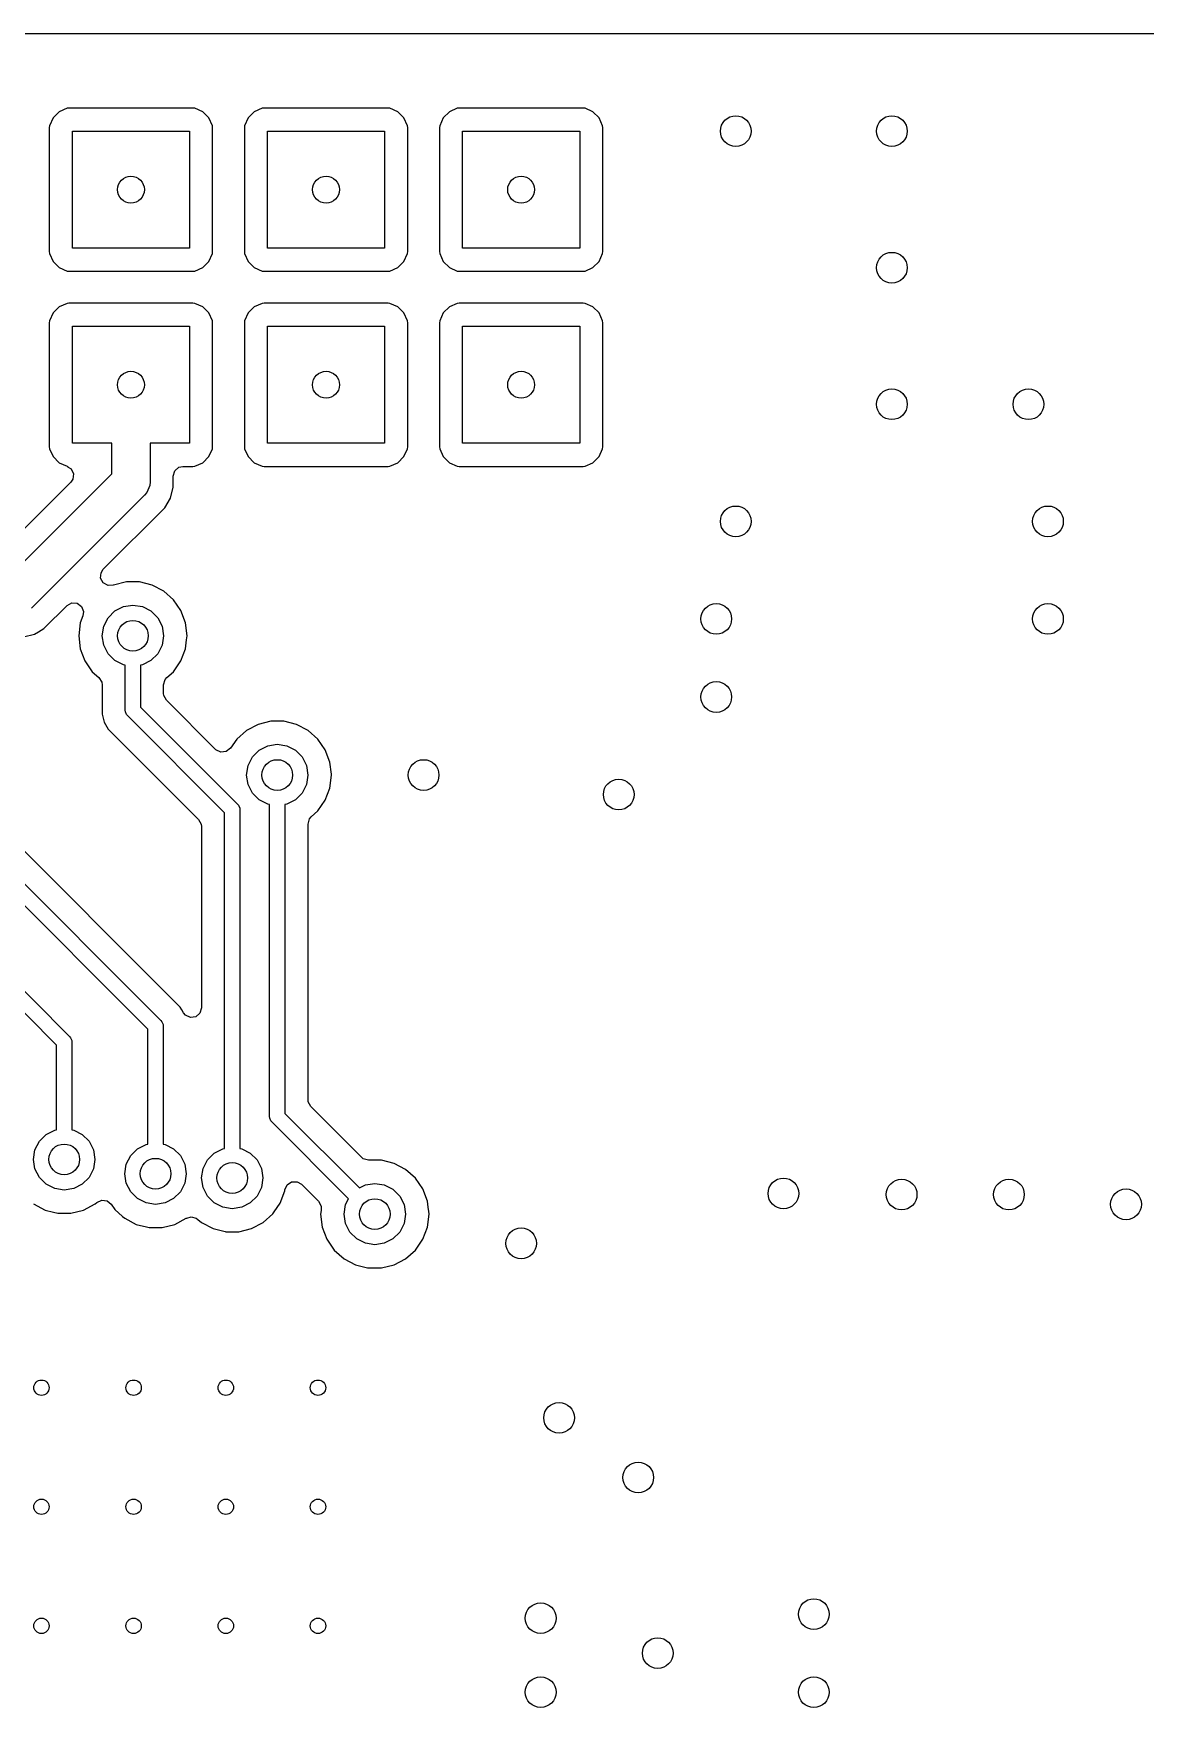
# Model space of a CAD drawing. Extents: x 4.84 to 7.21, y -4.81 to -3.25.
# Drawn here: x 5.826 to 6.396, y -4.106 to -3.248 of the extents above; entities that cross this region are included whole.
import ezdxf

# ---------------------------------------------------------------- set-up
doc = ezdxf.new("R2010")
doc.units = 0
doc.header["$MEASUREMENT"] = 0
doc.layers.add('BLACK', color=7, linetype='CONTINUOUS')

msp = doc.modelspace()

# ---------------------------------------------------------------- linework, layer by layer
at = {"layer": 'BLACK', "linetype": 'CONTINUOUS'}
for p, q in [((4.85139, -3.24803), (7.2037, -3.24803)), ((5.83614, -3.29126), (5.83435, -3.2953)), ((5.83926, -3.28813), (5.83614, -3.29126)), ((5.83614, -3.29126), (5.83614, -3.29126)), ((5.84331, -3.28634), (5.83926, -3.28813)), ((5.8443, -3.28623), (5.84331, -3.28634)), ((5.84331, -3.28634), (5.84331, -3.28634)), ((5.90783, -3.28623), (5.8443, -3.28623)), ((5.8443, -3.28623), (5.8443, -3.28623)), ((5.90882, -3.28634), (5.90783, -3.28623)), ((5.91287, -3.28813), (5.90882, -3.28634)), ((5.90882, -3.28634), (5.90882, -3.28634)), ((5.91599, -3.29126), (5.91287, -3.28813)), ((5.91287, -3.28813), (5.91287, -3.28813)), ((5.91778, -3.2953), (5.91599, -3.29126)), ((5.91599, -3.29126), (5.91599, -3.29126)), ((5.93614, -3.29126), (5.93435, -3.2953)), ((5.93926, -3.28813), (5.93614, -3.29126)), ((5.93614, -3.29126), (5.93614, -3.29126)), ((5.94331, -3.28634), (5.93926, -3.28813)), ((5.9443, -3.28623), (5.94331, -3.28634)), ((5.94331, -3.28634), (5.94331, -3.28634)), ((6.00783, -3.28623), (5.9443, -3.28623)), ((5.9443, -3.28623), (5.9443, -3.28623)), ((6.00882, -3.28634), (6.00783, -3.28623)), ((6.01287, -3.28813), (6.00882, -3.28634)), ((6.00882, -3.28634), (6.00882, -3.28634)), ((6.01599, -3.29126), (6.01287, -3.28813)), ((6.01287, -3.28813), (6.01287, -3.28813)), ((6.01778, -3.2953), (6.01599, -3.29126)), ((6.01599, -3.29126), (6.01599, -3.29126)), ((6.03614, -3.29126), (6.03435, -3.2953)), ((6.03926, -3.28813), (6.03614, -3.29126)), ((6.03614, -3.29126), (6.03614, -3.29126)), ((6.04331, -3.28634), (6.03926, -3.28813)), ((6.0443, -3.28623), (6.04331, -3.28634)), ((6.04331, -3.28634), (6.04331, -3.28634)), ((6.10783, -3.28623), (6.0443, -3.28623)), ((6.0443, -3.28623), (6.0443, -3.28623)), ((6.10882, -3.28634), (6.10783, -3.28623)), ((6.11287, -3.28813), (6.10882, -3.28634)), ((6.10882, -3.28634), (6.10882, -3.28634)), ((6.11599, -3.29126), (6.11287, -3.28813)), ((6.11287, -3.28813), (6.11287, -3.28813)), ((6.11778, -3.2953), (6.11599, -3.29126)), ((6.11599, -3.29126), (6.11599, -3.29126)), ((5.83435, -3.2953), (5.83423, -3.29629)), ((5.83423, -3.29629), (5.83423, -3.35982)), ((5.84606, -3.35806), (5.84606, -3.29806)), ((5.84606, -3.29806), (5.90606, -3.29806)), ((5.90606, -3.29806), (5.90606, -3.35806)), ((5.9179, -3.29629), (5.91778, -3.2953)), ((5.9179, -3.35982), (5.9179, -3.29629)), ((5.9179, -3.29629), (5.9179, -3.29629)), ((5.93435, -3.2953), (5.93423, -3.29629)), ((5.93423, -3.29629), (5.93423, -3.35982)), ((5.94606, -3.35806), (5.94606, -3.29806)), ((5.94606, -3.29806), (6.00606, -3.29806)), ((6.00606, -3.29806), (6.00606, -3.35806)), ((6.0179, -3.29629), (6.01778, -3.2953)), ((6.0179, -3.35982), (6.0179, -3.29629)), ((6.0179, -3.29629), (6.0179, -3.29629)), ((6.03435, -3.2953), (6.03423, -3.29629)), ((6.03423, -3.29629), (6.03423, -3.35982)), ((6.04606, -3.35806), (6.04606, -3.29806)), ((6.04606, -3.29806), (6.10606, -3.29806)), ((6.10606, -3.29806), (6.10606, -3.35806)), ((6.1179, -3.29629), (6.11778, -3.2953)), ((6.1179, -3.35982), (6.1179, -3.29629)), ((5.83423, -3.35982), (5.83423, -3.35982)), ((5.83423, -3.35982), (5.83435, -3.36081)), ((5.83435, -3.36081), (5.83435, -3.36081)), ((5.83435, -3.36081), (5.83614, -3.36486)), ((5.90606, -3.35806), (5.84606, -3.35806)), ((5.91599, -3.36486), (5.91778, -3.36081)), ((5.91778, -3.36081), (5.9179, -3.35982)), ((5.93423, -3.35982), (5.93423, -3.35982)), ((5.93423, -3.35982), (5.93435, -3.36081)), ((5.93435, -3.36081), (5.93435, -3.36081)), ((5.93435, -3.36081), (5.93614, -3.36486)), ((6.00606, -3.35806), (5.94606, -3.35806)), ((6.01599, -3.36486), (6.01778, -3.36081)), ((6.01778, -3.36081), (6.0179, -3.35982)), ((6.03423, -3.35982), (6.03423, -3.35982)), ((6.03423, -3.35982), (6.03435, -3.36081)), ((6.03435, -3.36081), (6.03435, -3.36081)), ((6.03435, -3.36081), (6.03614, -3.36486)), ((6.10606, -3.35806), (6.04606, -3.35806)), ((6.11599, -3.36486), (6.11778, -3.36081)), ((6.11778, -3.36081), (6.1179, -3.35982)), ((5.83614, -3.36486), (5.83926, -3.36799)), ((5.83926, -3.36799), (5.83926, -3.36799)), ((5.83926, -3.36799), (5.83926, -3.36799)), ((5.83926, -3.36799), (5.84331, -3.36977)), ((5.84331, -3.36977), (5.8443, -3.36989)), ((5.8443, -3.36989), (5.90783, -3.36989)), ((5.90783, -3.36989), (5.90882, -3.36977)), ((5.90882, -3.36977), (5.91287, -3.36799)), ((5.91287, -3.36799), (5.91599, -3.36486)), ((5.93614, -3.36486), (5.93926, -3.36799)), ((5.93926, -3.36799), (5.93926, -3.36799)), ((5.93926, -3.36799), (5.93926, -3.36799)), ((5.93926, -3.36799), (5.94331, -3.36977)), ((5.94331, -3.36977), (5.9443, -3.36989)), ((5.9443, -3.36989), (6.00783, -3.36989)), ((6.00783, -3.36989), (6.00882, -3.36977)), ((6.00882, -3.36977), (6.01287, -3.36799)), ((6.01287, -3.36799), (6.01599, -3.36486)), ((6.03614, -3.36486), (6.03926, -3.36799)), ((6.03926, -3.36799), (6.03926, -3.36799)), ((6.03926, -3.36799), (6.03926, -3.36799)), ((6.03926, -3.36799), (6.04331, -3.36977)), ((6.04331, -3.36977), (6.0443, -3.36989)), ((6.0443, -3.36989), (6.10783, -3.36989)), ((6.10783, -3.36989), (6.10882, -3.36977)), ((6.10882, -3.36977), (6.11287, -3.36799)), ((6.11287, -3.36799), (6.11599, -3.36486)), ((5.83926, -3.38813), (5.83614, -3.39126)), ((5.84331, -3.38634), (5.83926, -3.38813)), ((5.8443, -3.38623), (5.84331, -3.38634)), ((5.84331, -3.38634), (5.84331, -3.38634)), ((5.90783, -3.38623), (5.8443, -3.38623)), ((5.8443, -3.38623), (5.8443, -3.38623)), ((5.90882, -3.38634), (5.90783, -3.38623)), ((5.91287, -3.38813), (5.90882, -3.38634)), ((5.90882, -3.38634), (5.90882, -3.38634)), ((5.91599, -3.39126), (5.91287, -3.38813)), ((5.91287, -3.38813), (5.91287, -3.38813)), ((5.93926, -3.38813), (5.93614, -3.39126)), ((5.94331, -3.38634), (5.93926, -3.38813)), ((5.9443, -3.38623), (5.94331, -3.38634)), ((5.94331, -3.38634), (5.94331, -3.38634)), ((6.00783, -3.38623), (5.9443, -3.38623)), ((5.9443, -3.38623), (5.9443, -3.38623)), ((6.00882, -3.38634), (6.00783, -3.38623)), ((6.01287, -3.38813), (6.00882, -3.38634)), ((6.00882, -3.38634), (6.00882, -3.38634)), ((6.01599, -3.39126), (6.01287, -3.38813)), ((6.01287, -3.38813), (6.01287, -3.38813)), ((6.03926, -3.38813), (6.03614, -3.39126)), ((6.04331, -3.38634), (6.03926, -3.38813)), ((6.0443, -3.38623), (6.04331, -3.38634)), ((6.04331, -3.38634), (6.04331, -3.38634)), ((6.10783, -3.38623), (6.0443, -3.38623)), ((6.0443, -3.38623), (6.0443, -3.38623)), ((6.10882, -3.38634), (6.10783, -3.38623)), ((6.11287, -3.38813), (6.10882, -3.38634)), ((6.10882, -3.38634), (6.10882, -3.38634)), ((6.11599, -3.39126), (6.11287, -3.38813)), ((6.11287, -3.38813), (6.11287, -3.38813)), ((5.83435, -3.3953), (5.83423, -3.39629)), ((5.83423, -3.39629), (5.83423, -3.45982)), ((5.83614, -3.39126), (5.83435, -3.3953)), ((5.83614, -3.39126), (5.83614, -3.39126)), ((5.91778, -3.3953), (5.91599, -3.39126)), ((5.91599, -3.39126), (5.91599, -3.39126)), ((5.9179, -3.39629), (5.91778, -3.3953)), ((5.9179, -3.45982), (5.9179, -3.39629)), ((5.9179, -3.39629), (5.9179, -3.39629)), ((5.93435, -3.3953), (5.93423, -3.39629)), ((5.93423, -3.39629), (5.93423, -3.45982)), ((5.93614, -3.39126), (5.93435, -3.3953)), ((5.93614, -3.39126), (5.93614, -3.39126)), ((6.01778, -3.3953), (6.01599, -3.39126)), ((6.01599, -3.39126), (6.01599, -3.39126)), ((6.0179, -3.39629), (6.01778, -3.3953)), ((6.0179, -3.45982), (6.0179, -3.39629)), ((6.0179, -3.39629), (6.0179, -3.39629)), ((6.03435, -3.3953), (6.03423, -3.39629)), ((6.03423, -3.39629), (6.03423, -3.45982)), ((6.03614, -3.39126), (6.03435, -3.3953)), ((6.03614, -3.39126), (6.03614, -3.39126)), ((6.11778, -3.3953), (6.11599, -3.39126)), ((6.11599, -3.39126), (6.11599, -3.39126)), ((6.1179, -3.39629), (6.11778, -3.3953)), ((6.1179, -3.45982), (6.1179, -3.39629)), ((5.84606, -3.45806), (5.84606, -3.39806)), ((5.84606, -3.39806), (5.90606, -3.39806)), ((5.90606, -3.39806), (5.90606, -3.45806)), ((5.94606, -3.45806), (5.94606, -3.39806)), ((5.94606, -3.39806), (6.00606, -3.39806)), ((6.00606, -3.39806), (6.00606, -3.45806)), ((6.04606, -3.45806), (6.04606, -3.39806)), ((6.04606, -3.39806), (6.10606, -3.39806)), ((6.10606, -3.39806), (6.10606, -3.45806)), ((5.83423, -3.45982), (5.83423, -3.45982)), ((5.83423, -3.45982), (5.83435, -3.46081)), ((5.83435, -3.46081), (5.83435, -3.46081)), ((5.83435, -3.46081), (5.83614, -3.46486)), ((5.83614, -3.46486), (5.83926, -3.46799)), ((5.86622, -3.45806), (5.84606, -3.45806)), ((5.86622, -3.47367), (5.86622, -3.45806)), ((5.90606, -3.45806), (5.88591, -3.45806)), ((5.88591, -3.45806), (5.88591, -3.47774)), ((5.91287, -3.46799), (5.91599, -3.46486)), ((5.91599, -3.46486), (5.91778, -3.46081)), ((5.91778, -3.46081), (5.9179, -3.45982)), ((5.93423, -3.45982), (5.93423, -3.45982)), ((5.93423, -3.45982), (5.93435, -3.46081)), ((5.93435, -3.46081), (5.93435, -3.46081)), ((5.93435, -3.46081), (5.93614, -3.46486)), ((5.93614, -3.46486), (5.93926, -3.46799)), ((6.00606, -3.45806), (5.94606, -3.45806)), ((6.01287, -3.46799), (6.01599, -3.46486)), ((6.01599, -3.46486), (6.01778, -3.46081)), ((6.01778, -3.46081), (6.0179, -3.45982)), ((6.03423, -3.45982), (6.03423, -3.45982)), ((6.03423, -3.45982), (6.03435, -3.46081)), ((6.03435, -3.46081), (6.03435, -3.46081)), ((6.03435, -3.46081), (6.03614, -3.46486)), ((6.03614, -3.46486), (6.03926, -3.46799)), ((6.10606, -3.45806), (6.04606, -3.45806)), ((6.11287, -3.46799), (6.11599, -3.46486)), ((6.11599, -3.46486), (6.11778, -3.46081)), ((6.11778, -3.46081), (6.1179, -3.45982)), ((5.81411, -3.52578), (5.86622, -3.47367)), ((5.83926, -3.46799), (5.83926, -3.46799)), ((5.83926, -3.46799), (5.83926, -3.46799)), ((5.83926, -3.46799), (5.84331, -3.46977)), ((5.84331, -3.46977), (5.84365, -3.46993)), ((5.84365, -3.46993), (5.84359, -3.47006)), ((5.84359, -3.47006), (5.84535, -3.47114)), ((5.84535, -3.47114), (5.84657, -3.47366)), ((5.84657, -3.47366), (5.84623, -3.47644)), ((5.89774, -3.47485), (5.89853, -3.47217)), ((5.89853, -3.47217), (5.90064, -3.47034)), ((5.90064, -3.47034), (5.9027, -3.46989)), ((5.9027, -3.46989), (5.90783, -3.46989)), ((5.90783, -3.46989), (5.90882, -3.46977)), ((5.90783, -3.46989), (5.90783, -3.46989)), ((5.90882, -3.46977), (5.91287, -3.46799)), ((5.93926, -3.46799), (5.93926, -3.46799)), ((5.93926, -3.46799), (5.93926, -3.46799)), ((5.93926, -3.46799), (5.94331, -3.46977)), ((5.94331, -3.46977), (5.9443, -3.46989)), ((5.9443, -3.46989), (6.00783, -3.46989)), ((6.00783, -3.46989), (6.00882, -3.46977)), ((6.00882, -3.46977), (6.01287, -3.46799)), ((6.03926, -3.46799), (6.03926, -3.46799)), ((6.03926, -3.46799), (6.03926, -3.46799)), ((6.03926, -3.46799), (6.04331, -3.46977)), ((6.04331, -3.46977), (6.0443, -3.46989)), ((6.0443, -3.46989), (6.10783, -3.46989)), ((6.10783, -3.46989), (6.10882, -3.46977)), ((6.10882, -3.46977), (6.11287, -3.46799)), ((5.84518, -3.47798), (5.81067, -3.51249)), ((5.84623, -3.47644), (5.84518, -3.47798)), ((5.88572, -3.47966), (5.88425, -3.48321)), ((5.88591, -3.47774), (5.88572, -3.47966)), ((5.89626, -3.48611), (5.89774, -3.4806)), ((5.89774, -3.47489), (5.89774, -3.47485)), ((5.89774, -3.4806), (5.89774, -3.47489)), ((5.88302, -3.4847), (5.82515, -3.54258)), ((5.86187, -3.52259), (5.89341, -3.49105)), ((5.88425, -3.48321), (5.88302, -3.4847)), ((5.88425, -3.48321), (5.88425, -3.48321)), ((5.89341, -3.49105), (5.89626, -3.48611)), ((5.86054, -3.52718), (5.86072, -3.52439)), ((5.86072, -3.52439), (5.86187, -3.52259)), ((5.86189, -3.52962), (5.86054, -3.52718)), ((5.86435, -3.53095), (5.86189, -3.52962)), ((5.86692, -3.53075), (5.86435, -3.53095)), ((5.86708, -3.53074), (5.86692, -3.53078)), ((5.86692, -3.53078), (5.86692, -3.53075)), ((5.86714, -3.53073), (5.86708, -3.53074)), ((5.86721, -3.5307), (5.86714, -3.53073)), ((5.87372, -3.5291), (5.86721, -3.5307)), ((5.88041, -3.5291), (5.87372, -3.5291)), ((5.87372, -3.5291), (5.87372, -3.5291)), ((5.88692, -3.5307), (5.88041, -3.5291)), ((5.88041, -3.5291), (5.88041, -3.5291)), ((5.89285, -3.53382), (5.88692, -3.5307)), ((5.88692, -3.5307), (5.88692, -3.5307)), ((5.89786, -3.53826), (5.89285, -3.53382)), ((5.89285, -3.53382), (5.89285, -3.53382)), ((5.8315, -3.55296), (5.84332, -3.54114)), ((5.84332, -3.54114), (5.84577, -3.5398)), ((5.84577, -3.5398), (5.84856, -3.54)), ((5.84856, -3.54), (5.8508, -3.54167)), ((5.8508, -3.54167), (5.85178, -3.54429)), ((5.86781, -3.54394), (5.8722, -3.5417)), ((5.8722, -3.5417), (5.87706, -3.54093)), ((5.87706, -3.54093), (5.88193, -3.5417)), ((5.88193, -3.5417), (5.88632, -3.54394)), ((5.90166, -3.54377), (5.89786, -3.53826)), ((5.89786, -3.53826), (5.89786, -3.53826)), ((5.85009, -3.55003), (5.84928, -3.55668)), ((5.85147, -3.54641), (5.85009, -3.55003)), ((5.85009, -3.55003), (5.85009, -3.55003)), ((5.85178, -3.54429), (5.85147, -3.54641)), ((5.86209, -3.55181), (5.86432, -3.54742)), ((5.86432, -3.54742), (5.86781, -3.54394)), ((5.88632, -3.54394), (5.88981, -3.54742)), ((5.88981, -3.54742), (5.89204, -3.55181)), ((5.90404, -3.55003), (5.90166, -3.54377)), ((5.90166, -3.54377), (5.90166, -3.54377)), ((5.90485, -3.55668), (5.90404, -3.55003)), ((5.82104, -3.55729), (5.82656, -3.55581)), ((5.82656, -3.55581), (5.82865, -3.5546)), ((5.82865, -3.5546), (5.8315, -3.55296)), ((5.84928, -3.55668), (5.84928, -3.55668)), ((5.84928, -3.55668), (5.85009, -3.56333)), ((5.86132, -3.55668), (5.86209, -3.55181)), ((5.86209, -3.56155), (5.86132, -3.55668)), ((5.89204, -3.55181), (5.89281, -3.55668)), ((5.89281, -3.55668), (5.89204, -3.56155)), ((5.90404, -3.56333), (5.9046, -3.55874)), ((5.9046, -3.55874), (5.90485, -3.55668)), ((5.90485, -3.55668), (5.90485, -3.55668)), ((5.85009, -3.56333), (5.85247, -3.56959)), ((5.86432, -3.56594), (5.86209, -3.56155)), ((5.86781, -3.56942), (5.86432, -3.56594)), ((5.88981, -3.56594), (5.88632, -3.56942)), ((5.89204, -3.56155), (5.88981, -3.56594)), ((5.90166, -3.56959), (5.90404, -3.56333)), ((5.85247, -3.56959), (5.85247, -3.56959)), ((5.85247, -3.56959), (5.85247, -3.56959)), ((5.85247, -3.56959), (5.85627, -3.5751)), ((5.85627, -3.5751), (5.85963, -3.57808)), ((5.8722, -3.57166), (5.86781, -3.56942)), ((5.87313, -3.57181), (5.8722, -3.57166)), ((5.87313, -3.59485), (5.87313, -3.57181)), ((5.88193, -3.57166), (5.881, -3.57181)), ((5.881, -3.57181), (5.881, -3.59322)), ((5.88632, -3.56942), (5.88193, -3.57166)), ((5.8945, -3.57808), (5.89786, -3.5751)), ((5.89786, -3.5751), (5.90166, -3.56959)), ((5.85963, -3.57808), (5.86111, -3.58044)), ((5.86111, -3.58044), (5.8613, -3.58179)), ((5.8613, -3.58179), (5.8613, -3.59277)), ((5.89283, -3.58179), (5.89362, -3.57911)), ((5.89283, -3.58626), (5.89283, -3.58179)), ((5.89362, -3.57911), (5.8945, -3.57808)), ((5.8613, -3.59277), (5.8613, -3.59692)), ((5.881, -3.59322), (5.93076, -3.64298)), ((5.89295, -3.58731), (5.89283, -3.58626)), ((5.89429, -3.58977), (5.89295, -3.58731)), ((5.91948, -3.61496), (5.89429, -3.58977)), ((5.8613, -3.59692), (5.86237, -3.60093)), ((5.86237, -3.60093), (5.86237, -3.60093)), ((5.86237, -3.60093), (5.86237, -3.60093)), ((5.86237, -3.60093), (5.86445, -3.60453)), ((5.8732, -3.59561), (5.87313, -3.59485)), ((5.87379, -3.59703), (5.8732, -3.59561)), ((5.87428, -3.59763), (5.87379, -3.59703)), ((5.92404, -3.64739), (5.87428, -3.59763)), ((5.94121, -3.60208), (5.93528, -3.6052)), ((5.94772, -3.60048), (5.94121, -3.60208)), ((5.94121, -3.60208), (5.94121, -3.60208)), ((5.95441, -3.60048), (5.94772, -3.60048)), ((5.94772, -3.60048), (5.94772, -3.60048)), ((5.96092, -3.60208), (5.95441, -3.60048)), ((5.95441, -3.60048), (5.95441, -3.60048)), ((5.96685, -3.6052), (5.96092, -3.60208)), ((5.96092, -3.60208), (5.96092, -3.60208)), ((5.86445, -3.60453), (5.86445, -3.60453)), ((5.86445, -3.60453), (5.91076, -3.65084)), ((5.93027, -3.60964), (5.92707, -3.61427)), ((5.93528, -3.6052), (5.93027, -3.60964)), ((5.93027, -3.60964), (5.93027, -3.60964)), ((5.93528, -3.6052), (5.93528, -3.6052)), ((5.97186, -3.60964), (5.96685, -3.6052)), ((5.96685, -3.6052), (5.96685, -3.6052)), ((5.97566, -3.61515), (5.97186, -3.60964)), ((5.97186, -3.60964), (5.97186, -3.60964)), ((5.91962, -3.61509), (5.91948, -3.61496)), ((5.92212, -3.61634), (5.91962, -3.61509)), ((5.9249, -3.61603), (5.92212, -3.61634)), ((5.92707, -3.61427), (5.9249, -3.61603)), ((5.93609, -3.62319), (5.93832, -3.6188)), ((5.93832, -3.6188), (5.94181, -3.61532)), ((5.94181, -3.61532), (5.9462, -3.61308)), ((5.9462, -3.61308), (5.95106, -3.61231)), ((5.95106, -3.61231), (5.95593, -3.61308)), ((5.95593, -3.61308), (5.96032, -3.61532)), ((5.96032, -3.61532), (5.96381, -3.6188)), ((5.96381, -3.6188), (5.96604, -3.62319)), ((5.97804, -3.62141), (5.97566, -3.61515)), ((5.97566, -3.61515), (5.97566, -3.61515)), ((5.93532, -3.62806), (5.93609, -3.62319)), ((5.93609, -3.63293), (5.93532, -3.62806)), ((5.96604, -3.62319), (5.96681, -3.62806)), ((5.96681, -3.62806), (5.96604, -3.63293)), ((5.97879, -3.62764), (5.97804, -3.62141)), ((5.97804, -3.63471), (5.97885, -3.62806)), ((5.97885, -3.62806), (5.97879, -3.62764)), ((5.93832, -3.63732), (5.93609, -3.63293)), ((5.94181, -3.6408), (5.93832, -3.63732)), ((5.96381, -3.63732), (5.96032, -3.6408)), ((5.96604, -3.63293), (5.96381, -3.63732)), ((5.97566, -3.64097), (5.97804, -3.63471)), ((5.72285, -3.64027), (5.84465, -3.76208)), ((5.93076, -3.64298), (5.93125, -3.64357)), ((5.93125, -3.64357), (5.93184, -3.64499)), ((5.93184, -3.64499), (5.93192, -3.64576)), ((5.93192, -3.64576), (5.93192, -3.81943)), ((5.9462, -3.64304), (5.94181, -3.6408)), ((5.94713, -3.64318), (5.9462, -3.64304)), ((5.94713, -3.80306), (5.94713, -3.64318)), ((5.95593, -3.64304), (5.955, -3.64318)), ((5.955, -3.64318), (5.955, -3.80143)), ((5.96032, -3.6408), (5.95593, -3.64304)), ((5.97186, -3.64648), (5.97566, -3.64097)), ((5.83793, -3.76649), (5.71843, -3.647)), ((5.79151, -3.65393), (5.89145, -3.75388)), ((5.90129, -3.74698), (5.80696, -3.65266)), ((5.91076, -3.65084), (5.9121, -3.65329)), ((5.9121, -3.65329), (5.91221, -3.65435)), ((5.91221, -3.65435), (5.91221, -3.74739)), ((5.92404, -3.81943), (5.92404, -3.64739)), ((5.96683, -3.65317), (5.96762, -3.65049)), ((5.96683, -3.79447), (5.96683, -3.65317)), ((5.96762, -3.65049), (5.9685, -3.64945)), ((5.9685, -3.64945), (5.97186, -3.64648)), ((5.88473, -3.75829), (5.78594, -3.6595)), ((5.90212, -3.74842), (5.90129, -3.74698)), ((5.90129, -3.74698), (5.90129, -3.74698)), ((5.90129, -3.74698), (5.90129, -3.74698)), ((5.90295, -3.74987), (5.90212, -3.74842)), ((5.91221, -3.74739), (5.91142, -3.75007)), ((5.89145, -3.75388), (5.89194, -3.75448)), ((5.89194, -3.75448), (5.89253, -3.7559)), ((5.89253, -3.7559), (5.89261, -3.75666)), ((5.89261, -3.75666), (5.89261, -3.81724)), ((5.904, -3.75114), (5.90295, -3.74987)), ((5.90654, -3.7523), (5.904, -3.75114)), ((5.90931, -3.7519), (5.90654, -3.7523)), ((5.91142, -3.75007), (5.90931, -3.7519)), ((5.84465, -3.76208), (5.84514, -3.76268)), ((5.84514, -3.76268), (5.84573, -3.76409)), ((5.84573, -3.76409), (5.84581, -3.76486)), ((5.84581, -3.76486), (5.84581, -3.8099)), ((5.88473, -3.81724), (5.88473, -3.75829)), ((5.83793, -3.8099), (5.83793, -3.76649)), ((5.96695, -3.79553), (5.96683, -3.79447)), ((5.96829, -3.79798), (5.96695, -3.79553)), ((5.99433, -3.82403), (5.96829, -3.79798)), ((5.9472, -3.80383), (5.94713, -3.80306)), ((5.94779, -3.80525), (5.9472, -3.80383)), ((5.94828, -3.80584), (5.94779, -3.80525)), ((5.98762, -3.84518), (5.94828, -3.80584)), ((5.955, -3.80143), (5.99319, -3.83961)), ((5.82689, -3.82016), (5.82913, -3.81577)), ((5.82913, -3.81577), (5.83261, -3.81229)), ((5.83261, -3.81229), (5.837, -3.81005)), ((5.837, -3.81005), (5.83793, -3.8099)), ((5.84581, -3.8099), (5.84674, -3.81005)), ((5.84674, -3.81005), (5.85113, -3.81229)), ((5.85113, -3.81229), (5.85461, -3.81577)), ((5.85461, -3.81577), (5.85685, -3.82016)), ((5.87941, -3.81962), (5.8838, -3.81738)), ((5.8838, -3.81738), (5.88473, -3.81724)), ((5.89261, -3.81724), (5.89354, -3.81738)), ((5.89354, -3.81738), (5.89793, -3.81962)), ((5.82612, -3.82503), (5.82689, -3.82016)), ((5.82689, -3.8299), (5.82612, -3.82503)), ((5.85685, -3.82016), (5.85762, -3.82503)), ((5.85762, -3.82503), (5.85685, -3.8299)), ((5.87369, -3.8275), (5.87593, -3.82311)), ((5.87593, -3.82311), (5.87941, -3.81962)), ((5.89793, -3.81962), (5.90141, -3.82311)), ((5.90141, -3.82311), (5.90365, -3.8275)), ((5.913, -3.82969), (5.91524, -3.8253)), ((5.91524, -3.8253), (5.91872, -3.82182)), ((5.91872, -3.82182), (5.92311, -3.81958)), ((5.92311, -3.81958), (5.92404, -3.81943)), ((5.93192, -3.81943), (5.93284, -3.81958)), ((5.93284, -3.81958), (5.93723, -3.82182)), ((5.93723, -3.82182), (5.94072, -3.8253)), ((5.94072, -3.8253), (5.94296, -3.82969)), ((5.99516, -3.82469), (5.99433, -3.82403)), ((5.99784, -3.82548), (5.99516, -3.82469)), ((6.00441, -3.82548), (5.99784, -3.82548)), ((6.01092, -3.82708), (6.00441, -3.82548)), ((6.00441, -3.82548), (6.00441, -3.82548)), ((5.82913, -3.83429), (5.82689, -3.8299)), ((5.83261, -3.83777), (5.82913, -3.83429)), ((5.85461, -3.83429), (5.85113, -3.83777)), ((5.85685, -3.8299), (5.85461, -3.83429)), ((5.87292, -3.83236), (5.87369, -3.8275)), ((5.87369, -3.83723), (5.87292, -3.83236)), ((5.90365, -3.8275), (5.90442, -3.83236)), ((5.90442, -3.83236), (5.90365, -3.83723)), ((5.91223, -3.83456), (5.913, -3.82969)), ((5.913, -3.83942), (5.91223, -3.83456)), ((5.94296, -3.82969), (5.94373, -3.83456)), ((5.94373, -3.83456), (5.94296, -3.83942)), ((6.01685, -3.8302), (6.01092, -3.82708)), ((6.01092, -3.82708), (6.01092, -3.82708)), ((6.02186, -3.83464), (6.01685, -3.8302)), ((6.01685, -3.8302), (6.01685, -3.8302)), ((6.02566, -3.84015), (6.02186, -3.83464)), ((6.02186, -3.83464), (6.02186, -3.83464)), ((5.837, -3.84001), (5.83261, -3.83777)), ((5.84187, -3.84078), (5.837, -3.84001)), ((5.84674, -3.84001), (5.84187, -3.84078)), ((5.85113, -3.83777), (5.84674, -3.84001)), ((5.87593, -3.84162), (5.87369, -3.83723)), ((5.87941, -3.8451), (5.87593, -3.84162)), ((5.90141, -3.84162), (5.89793, -3.8451)), ((5.90365, -3.83723), (5.90141, -3.84162)), ((5.91524, -3.84381), (5.913, -3.83942)), ((5.94296, -3.83942), (5.94072, -3.84381)), ((5.95258, -3.84747), (5.95495, -3.8412)), ((5.95495, -3.8412), (5.95502, -3.84065)), ((5.95502, -3.84065), (5.95612, -3.83809)), ((5.95612, -3.83809), (5.95844, -3.83652)), ((5.95844, -3.83652), (5.96124, -3.83646)), ((5.96124, -3.83646), (5.96345, -3.83774)), ((5.96345, -3.83774), (5.97217, -3.84646)), ((5.99319, -3.83961), (5.9962, -3.83808)), ((5.9962, -3.83808), (6.00106, -3.83731)), ((6.00106, -3.83731), (6.00593, -3.83808)), ((6.00593, -3.83808), (6.01032, -3.84032)), ((6.01032, -3.84032), (6.01381, -3.8438)), ((6.02804, -3.84641), (6.02566, -3.84015)), ((6.02566, -3.84015), (6.02566, -3.84015)), ((5.82609, -3.84789), (5.83202, -3.851)), ((5.83202, -3.851), (5.83202, -3.851)), ((5.83202, -3.851), (5.83202, -3.851)), ((5.83202, -3.851), (5.83632, -3.85207)), ((5.84522, -3.85261), (5.85172, -3.851)), ((5.85172, -3.851), (5.85765, -3.84789)), ((5.85765, -3.84789), (5.85857, -3.84708)), ((5.85857, -3.84708), (5.86109, -3.84589)), ((5.86109, -3.84589), (5.86387, -3.84626)), ((5.86387, -3.84626), (5.86594, -3.84798)), ((5.86594, -3.84798), (5.86787, -3.85078)), ((5.86787, -3.85078), (5.86787, -3.85078)), ((5.86787, -3.85078), (5.86787, -3.85078)), ((5.86787, -3.85078), (5.87179, -3.85425)), ((5.8838, -3.84734), (5.87941, -3.8451)), ((5.88867, -3.84811), (5.8838, -3.84734)), ((5.89354, -3.84734), (5.88867, -3.84811)), ((5.89793, -3.8451), (5.89354, -3.84734)), ((5.91872, -3.8473), (5.91524, -3.84381)), ((5.92311, -3.84953), (5.91872, -3.8473)), ((5.92798, -3.8503), (5.92311, -3.84953)), ((5.93284, -3.84953), (5.92798, -3.8503)), ((5.93723, -3.8473), (5.93284, -3.84953)), ((5.94072, -3.84381), (5.93723, -3.8473)), ((5.94877, -3.85298), (5.94952, -3.85189)), ((5.94952, -3.85189), (5.95258, -3.84747)), ((5.97217, -3.84646), (5.97351, -3.84892)), ((5.97351, -3.85117), (5.97328, -3.85306)), ((5.97351, -3.84892), (5.97359, -3.85057)), ((5.97359, -3.85057), (5.97351, -3.85117)), ((5.98532, -3.85306), (5.98609, -3.84819)), ((5.98609, -3.84819), (5.98762, -3.84518)), ((6.01381, -3.8438), (6.01604, -3.84819)), ((6.01604, -3.84819), (6.01681, -3.85306)), ((6.02841, -3.8495), (6.02804, -3.84641)), ((6.02868, -3.85166), (6.02841, -3.8495)), ((6.02884, -3.85298), (6.02868, -3.85166)), ((5.83632, -3.85207), (5.83852, -3.85261)), ((5.83852, -3.85261), (5.83852, -3.85261)), ((5.83852, -3.85261), (5.84522, -3.85261)), ((5.84522, -3.85261), (5.84522, -3.85261)), ((5.87179, -3.85425), (5.87287, -3.85521)), ((5.87287, -3.85521), (5.87289, -3.85523)), ((5.87289, -3.85523), (5.87882, -3.85834)), ((5.87882, -3.85834), (5.87882, -3.85834)), ((5.87882, -3.85834), (5.87882, -3.85834)), ((5.87882, -3.85834), (5.88409, -3.85964)), ((5.88409, -3.85964), (5.88532, -3.85994)), ((5.88532, -3.85994), (5.88532, -3.85994)), ((5.88532, -3.85994), (5.89202, -3.85994)), ((5.89202, -3.85994), (5.89852, -3.85834)), ((5.89202, -3.85994), (5.89202, -3.85994)), ((5.89852, -3.85834), (5.90445, -3.85523)), ((5.90445, -3.85523), (5.90472, -3.85509)), ((5.90445, -3.85523), (5.90445, -3.85523)), ((5.90472, -3.85509), (5.90478, -3.8552)), ((5.90478, -3.8552), (5.90686, -3.85451)), ((5.90686, -3.85451), (5.90957, -3.85521)), ((5.90957, -3.85521), (5.91032, -3.85576)), ((5.91032, -3.85576), (5.9122, -3.85742)), ((5.9122, -3.85742), (5.91813, -3.86053)), ((5.91813, -3.86053), (5.91813, -3.86053)), ((5.91813, -3.86053), (5.91813, -3.86053)), ((5.91813, -3.86053), (5.9243, -3.86205)), ((5.93133, -3.86213), (5.93783, -3.86053)), ((5.93783, -3.86053), (5.94376, -3.85742)), ((5.94376, -3.85742), (5.94877, -3.85298)), ((5.97328, -3.85306), (5.97328, -3.85306)), ((5.97328, -3.85306), (5.97409, -3.85971)), ((5.97409, -3.85971), (5.97647, -3.86597)), ((5.98609, -3.85793), (5.98532, -3.85306)), ((5.98832, -3.86232), (5.98609, -3.85793)), ((6.01604, -3.85793), (6.01381, -3.86232)), ((6.01681, -3.85306), (6.01604, -3.85793)), ((6.02566, -3.86597), (6.02804, -3.85971)), ((6.02804, -3.85971), (6.02885, -3.85306)), ((6.02885, -3.85306), (6.02884, -3.85298)), ((5.9243, -3.86205), (5.92463, -3.86213)), ((5.92463, -3.86213), (5.92463, -3.86213)), ((5.92463, -3.86213), (5.93133, -3.86213)), ((5.93133, -3.86213), (5.93133, -3.86213)), ((5.97647, -3.86597), (5.97647, -3.86597)), ((5.97647, -3.86597), (5.97647, -3.86597)), ((5.97647, -3.86597), (5.98027, -3.87148)), ((5.99181, -3.8658), (5.98832, -3.86232)), ((5.9962, -3.86804), (5.99181, -3.8658)), ((6.00106, -3.86881), (5.9962, -3.86804)), ((6.00593, -3.86804), (6.00106, -3.86881)), ((6.01032, -3.8658), (6.00593, -3.86804)), ((6.01381, -3.86232), (6.01032, -3.8658)), ((6.02186, -3.87148), (6.02566, -3.86597)), ((5.98027, -3.87148), (5.98528, -3.87592)), ((5.98528, -3.87592), (5.99121, -3.87903)), ((6.01092, -3.87903), (6.01685, -3.87592)), ((6.01685, -3.87592), (6.02186, -3.87148)), ((5.99121, -3.87903), (5.99121, -3.87903)), ((5.99121, -3.87903), (5.99121, -3.87903)), ((5.99121, -3.87903), (5.99738, -3.88056)), ((5.99738, -3.88056), (5.99772, -3.88064)), ((5.99772, -3.88064), (5.99772, -3.88064)), ((5.99772, -3.88064), (6.00441, -3.88064)), ((6.00441, -3.88064), (6.01092, -3.87903)), ((6.00441, -3.88064), (6.00441, -3.88064))]:
    msp.add_line(p, q, dxfattribs=at)
at = {"layer": 'BLACK'}
for centre, radius in [((6.18606, -3.29806), 0.00787), ((6.26606, -3.29806), 0.00787), ((5.87606, -3.32806), 0.00689), ((5.97606, -3.32806), 0.00689), ((6.07606, -3.32806), 0.00689), ((6.26606, -3.36806), 0.00787), ((5.87606, -3.42806), 0.00689), ((5.97606, -3.42806), 0.00689), ((6.07606, -3.42806), 0.00689), ((6.26606, -3.43806), 0.00787), ((6.33606, -3.43806), 0.00787), ((6.18606, -3.49806), 0.00787), ((6.34606, -3.49806), 0.00787), ((6.17606, -3.54806), 0.00787), ((6.34606, -3.54806), 0.00787), ((5.87706, -3.55668), 0.00787), ((6.17606, -3.58806), 0.00787), ((5.95106, -3.62806), 0.00787), ((6.02606, -3.62806), 0.00787), ((6.12606, -3.63806), 0.00787), ((5.84187, -3.82503), 0.00787), ((5.88867, -3.83236), 0.00787), ((5.92798, -3.83456), 0.00787), ((6.21049, -3.84248), 0.00787), ((6.27106, -3.84306), 0.00787), ((6.32606, -3.84306), 0.00787), ((6.38606, -3.84806), 0.00787), ((6.00106, -3.85306), 0.00787), ((6.07606, -3.86806), 0.00787), ((5.8302, -3.94203), 0.00394), ((5.87744, -3.94203), 0.00394), ((5.92469, -3.94203), 0.00394), ((5.97193, -3.94203), 0.00394), ((6.09549, -3.95748), 0.00787), ((6.13606, -3.98806), 0.00787), ((5.8302, -4.00306), 0.00394), ((5.87744, -4.00306), 0.00394), ((5.92469, -4.00306), 0.00394), ((5.97193, -4.00306), 0.00394), ((6.08606, -4.06015), 0.00787), ((6.22606, -4.05806), 0.00787), ((5.8302, -4.06408), 0.00394), ((5.87744, -4.06408), 0.00394), ((5.92469, -4.06408), 0.00394), ((5.97193, -4.06408), 0.00394), ((6.14606, -4.07806), 0.00787), ((6.08606, -4.09806), 0.00787), ((6.22606, -4.09806), 0.00787)]:
    msp.add_circle(centre, radius, dxfattribs=at)

doc.saveas('drawing.dxf')
